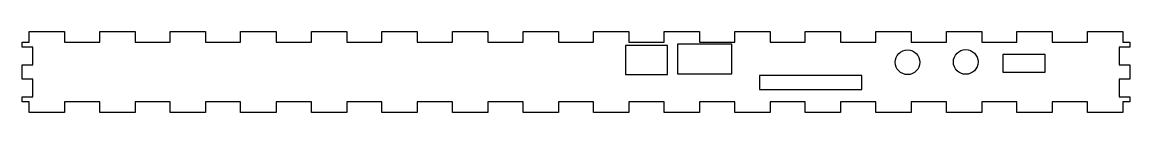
# Model space of a CAD drawing. Header units: millimetres. Extents: x -337 to -23, y -118 to -94.
import ezdxf

# ---------------------------------------------------------------- set-up
doc = ezdxf.new("R2010")
doc.units = ezdxf.units.MM
doc.layers.get('0').update_dxf_attribs({"linetype": 'CONTINUOUS'})

msp = doc.modelspace()

# ---------------------------------------------------------------- linework, layer by layer
for points in [[(-337, -104), (-334, -104), (-334, -99), (-337, -99), (-337, -97.5), (-335, -97.5), (-335, -94.5), (-325, -94.5), (-325, -97.5), (-315, -97.5), (-315, -94.5), (-305, -94.5), (-305, -97.5), (-295, -97.5), (-295, -94.5), (-285, -94.5), (-285, -97.5), (-275.09, -97.5), (-275.09, -94.5), (-265, -94.5), (-265, -97.5), (-255, -97.5), (-255, -94.5), (-245, -94.5), (-245, -97.5), (-235, -97.5), (-235, -94.5), (-225, -94.5), (-225, -97.5), (-215, -97.5), (-215, -94.5), (-205, -94.5), (-205, -97.5), (-195, -97.5), (-195, -94.5), (-185, -94.5), (-185, -97.5), (-175, -97.5), (-175, -94.5), (-165, -94.5), (-165, -97.5), (-155, -97.5), (-155, -94.5), (-145, -94.5), (-145, -97.5), (-135, -97.5), (-135, -94.5), (-125, -94.5), (-125, -97.5), (-115, -97.5), (-115, -94.5), (-105, -94.5), (-105, -97.5), (-95, -97.5), (-95, -94.5), (-85, -94.5), (-85, -97.5), (-75, -97.5), (-75, -94.5), (-65, -94.5), (-65, -97.5), (-55, -97.5), (-55, -94.5), (-45, -94.5), (-45, -97.5), (-35, -97.5), (-35, -94.5), (-25, -94.5), (-25, -97.5), (-23, -97.5), (-23, -99), (-26, -99), (-26, -104), (-23, -104), (-23, -108), (-26, -108), (-26, -113), (-23, -113), (-23, -114.5), (-25, -114.5), (-25, -117.5), (-35, -117.5), (-35, -114.5), (-45, -114.5), (-45, -117.5), (-55, -117.5), (-55, -114.5), (-65, -114.5), (-65, -117.5), (-75, -117.5), (-75, -114.5), (-85, -114.5), (-85, -117.5), (-95, -117.5), (-95, -114.5), (-105, -114.5), (-105, -117.5), (-115, -117.5), (-115, -114.5), (-125, -114.5), (-125, -117.5), (-135, -117.5), (-135, -114.5), (-145, -114.5), (-145, -117.5), (-155, -117.5), (-155, -114.5), (-165, -114.5), (-165, -117.5), (-175, -117.5), (-175, -114.5), (-185, -114.5), (-185, -117.5), (-195, -117.5), (-195, -114.5), (-205, -114.5), (-205, -117.5), (-215, -117.5), (-215, -114.5), (-225, -114.5), (-225, -117.5), (-235, -117.5), (-235, -114.5), (-245, -114.5), (-245, -117.5), (-255, -117.5), (-255, -114.5), (-265, -114.5), (-265, -117.5), (-275.09, -117.5), (-275.09, -114.5), (-285, -114.5), (-285, -117.5), (-295, -117.5), (-295, -114.5), (-305, -114.5), (-305, -117.5), (-315, -117.5), (-315, -114.5), (-325, -114.5), (-325, -117.5), (-335, -117.5), (-335, -114.5), (-337, -114.5), (-337, -113), (-334, -113), (-334, -108), (-337, -108)], [(-154.04, -106.69), (-154.04, -98.5), (-166, -98.5), (-166, -106.69)], [(-151.26, -98.15), (-151.26, -106.55), (-135.84, -106.55), (-135.84, -98.15)], [(-47, -106), (-47, -101), (-59, -101), (-59, -106)], [(-128, -107), (-128, -111), (-99, -111), (-99, -107)]]:
    msp.add_lwpolyline(points, close=True)
for centre in [(-86.01, -103.24), (-69.52, -103.15)]:
    msp.add_circle(centre, 3.5)

doc.saveas('drawing.dxf')
